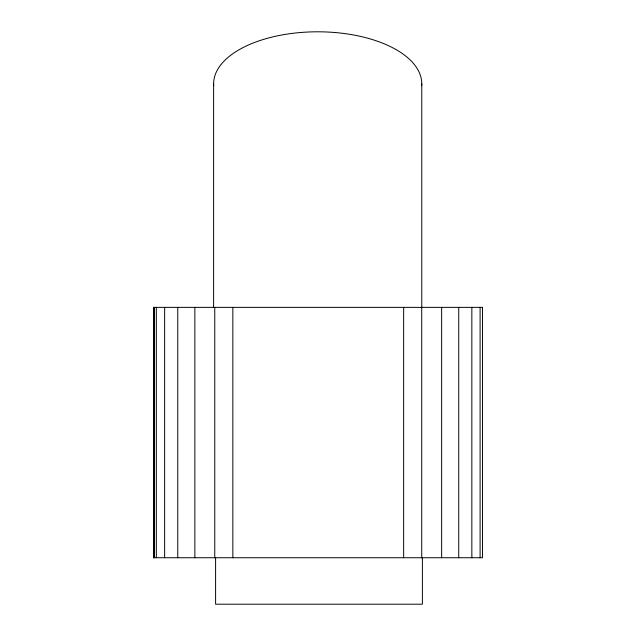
<?xml version="1.0" encoding="UTF-8"?>
<svg xmlns="http://www.w3.org/2000/svg" width="636" height="636" viewBox="0 0 636 636"><rect width="100%" height="100%" fill="white"/><g stroke="black" fill="none" stroke-linecap="round" stroke-linejoin="round"><path stroke-width="0.95" d="M480.101 307.371L480.101 557.732M471.848 307.371L471.848 557.732M458.731 307.371L458.731 557.732M441.638 307.371L441.638 557.732M422.391 557.692L422.391 604.2L215.596 604.2L215.596 557.692M421.771 83.841L421.771 307.109M421.724 307.371L421.724 557.732M403.645 307.371L403.645 557.732M232.84 307.371L232.84 557.732M214.761 307.371L214.761 557.732M213.617 83.841L213.617 307.109M194.855 307.371L194.855 557.732M177.754 307.371L177.754 557.732M164.637 307.371L164.637 557.732M156.329 307.371L156.329 557.732M154.047 307.371L154.047 557.732M153.801 307.371L153.801 557.732M153.769 307.371L153.769 557.732M213.68 85.645A104.073 52.041 0 0 1 317.698 31.8A104.073 52.041 0 0 1 421.708 85.645M482.478 307.371L153.522 307.371L153.522 557.732L482.478 557.732L482.478 307.371"/></g></svg>
